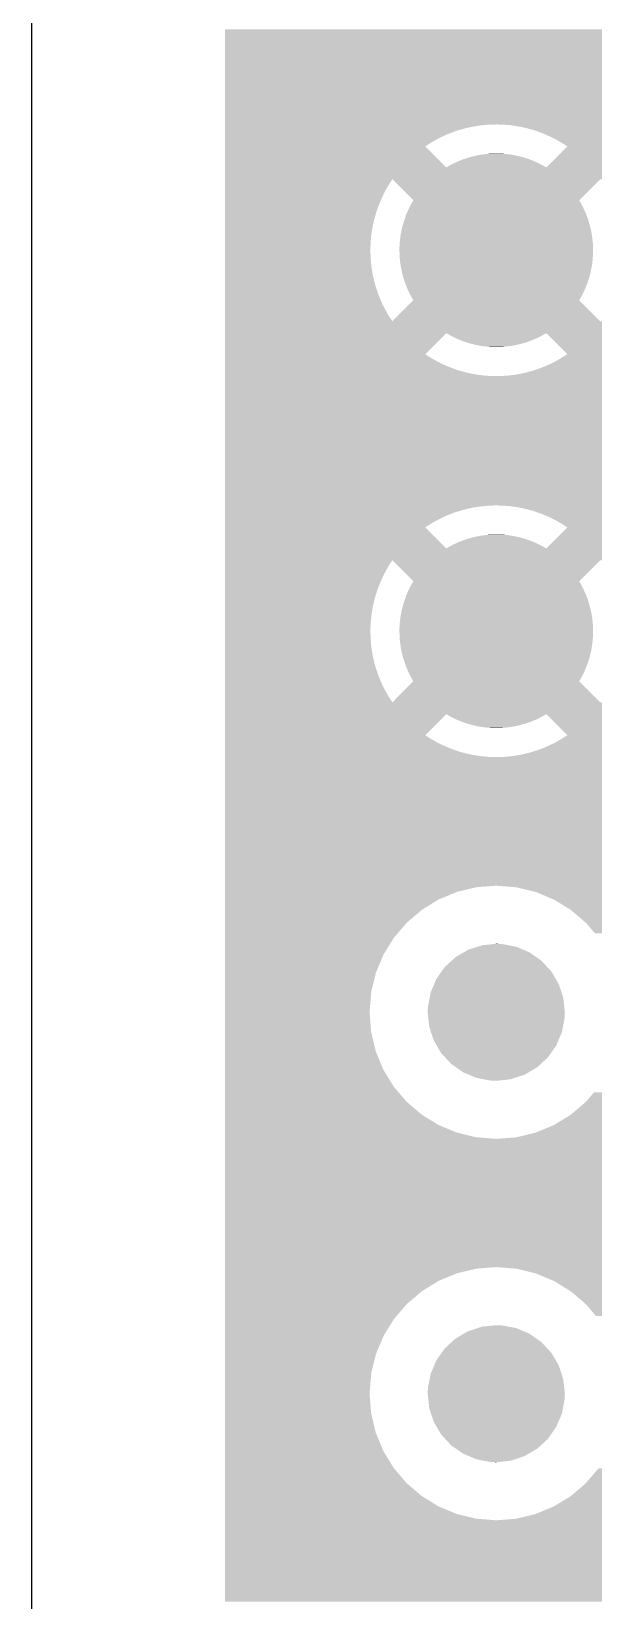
# Model space of a CAD drawing. Extents: x 295 to 953, y 10 to 290.
# Drawn here: x 580.48 to 587.85, y 109.34 to 129.93 of the extents above; entities that cross this region are included whole.
import ezdxf

# ---------------------------------------------------------------- set-up
doc = ezdxf.new("R2010")
doc.units = 0
doc.header["$LTSCALE"] = 5
doc.header["$MEASUREMENT"] = 0
doc.layers.add('FROMC1', color=7, linetype='CONTINUOUS')

msp = doc.modelspace()

# ---------------------------------------------------------------- linework, layer by layer
at = {"layer": 'FROMC1'}
msp.add_line((580.478, 263.995), (580.478, 75.999), dxfattribs=at)
msp.add_line((580.478, 263.995), (580.478, 75.999), dxfattribs=at)
for points in [[(583.018, 129.898), (583.018, 129.953), (695.91, 129.898), (695.927, 129.953)], [(583.018, 129.843), (583.018, 129.898), (695.897, 129.843), (695.91, 129.898)], [(583.018, 129.786), (583.018, 129.843), (695.888, 129.786), (695.897, 129.843)], [(583.018, 129.729), (583.018, 129.786), (695.883, 129.729), (695.888, 129.786)], [(583.018, 129.728), (583.018, 129.729), (695.883, 129.728), (695.883, 129.729)], [(583.018, 129.725), (583.018, 129.728), (600.723, 129.725), (600.78, 129.728)], [(583.018, 129.717), (583.018, 129.725), (600.667, 129.717), (600.723, 129.725)], [(583.018, 129.706), (583.018, 129.717), (600.611, 129.706), (600.667, 129.717)], [(583.018, 129.691), (583.018, 129.706), (600.556, 129.691), (600.611, 129.706)], [(583.018, 129.672), (583.018, 129.691), (600.502, 129.672), (600.556, 129.691)], [(583.018, 129.649), (583.018, 129.672), (600.45, 129.649), (600.502, 129.672)], [(583.018, 129.622), (583.018, 129.649), (600.399, 129.622), (600.45, 129.649)], [(583.018, 129.592), (583.018, 129.622), (600.351, 129.592), (600.399, 129.622)], [(583.018, 129.579), (583.018, 129.592), (600.333, 129.579), (600.351, 129.592)], [(583.018, 129.435), (583.018, 129.579), (600.477, 129.435), (600.333, 129.579)], [(583.018, 129.395), (583.018, 129.435), (695.939, 129.395), (695.925, 129.435)], [(583.018, 129.435), (583.018, 129.435), (600.478, 129.435), (600.477, 129.435)], [(583.018, 129.393), (583.018, 129.395), (695.94, 129.393), (695.939, 129.395)], [(583.018, 129.345), (583.018, 129.393), (600.115, 129.345), (600.146, 129.393)], [(583.018, 129.295), (583.018, 129.345), (600.087, 129.295), (600.115, 129.345)], [(583.018, 129.244), (583.018, 129.295), (600.062, 129.244), (600.087, 129.295)], [(583.018, 129.191), (583.018, 129.244), (600.042, 129.191), (600.062, 129.244)], [(583.018, 129.136), (583.018, 129.191), (600.025, 129.136), (600.042, 129.191)], [(583.018, 129.081), (583.018, 129.136), (600.012, 129.081), (600.025, 129.136)], [(583.018, 129.024), (583.018, 129.081), (600.003, 129.024), (600.012, 129.081)], [(583.018, 128.967), (583.018, 129.024), (599.998, 128.967), (600.003, 129.024)], [(583.018, 128.91), (583.018, 128.967), (599.998, 128.91), (599.998, 128.967)], [(583.018, 128.854), (583.018, 128.91), (600.001, 128.854), (599.998, 128.91)], [(583.018, 128.797), (583.018, 128.854), (600.008, 128.797), (600.001, 128.854)], [(583.018, 128.741), (583.018, 128.797), (600.02, 128.741), (600.008, 128.797)], [(583.018, 128.704), (583.018, 128.741), (600.03, 128.704), (600.02, 128.741)], [(583.018, 128.703), (583.018, 128.704), (586.499, 128.703), (586.581, 128.704)], [(583.018, 128.697), (583.018, 128.703), (586.417, 128.697), (586.499, 128.703)], [(583.018, 128.687), (583.018, 128.697), (586.336, 128.687), (586.417, 128.697)], [(583.018, 128.673), (583.018, 128.687), (586.255, 128.673), (586.336, 128.687)], [(586.663, 128.702), (586.581, 128.704), (600.03, 128.702), (600.03, 128.704)], [(586.744, 128.696), (586.663, 128.702), (600.032, 128.696), (600.03, 128.702)], [(586.817, 128.686), (586.744, 128.696), (600.035, 128.686), (600.032, 128.696)], [(586.825, 128.685), (586.817, 128.686), (600.035, 128.685), (600.035, 128.686)], [(586.906, 128.671), (586.825, 128.685), (600.04, 128.671), (600.035, 128.685)], [(583.018, 128.656), (583.018, 128.673), (586.175, 128.656), (586.255, 128.673)], [(583.018, 128.634), (583.018, 128.656), (586.096, 128.634), (586.175, 128.656)], [(583.018, 128.608), (583.018, 128.634), (586.018, 128.608), (586.096, 128.634)], [(583.018, 128.579), (583.018, 128.608), (585.942, 128.579), (586.018, 128.608)], [(583.018, 128.546), (583.018, 128.579), (585.867, 128.546), (585.942, 128.579)], [(583.018, 128.509), (583.018, 128.546), (585.794, 128.509), (585.867, 128.546)], [(583.018, 128.468), (583.018, 128.509), (585.723, 128.468), (585.794, 128.509)], [(586.986, 128.652), (586.906, 128.671), (600.047, 128.652), (600.04, 128.671)], [(587.055, 128.633), (586.986, 128.652), (600.054, 128.633), (600.047, 128.652)], [(587.065, 128.63), (587.055, 128.633), (600.055, 128.63), (600.054, 128.633)], [(587.142, 128.603), (587.065, 128.63), (600.067, 128.603), (600.055, 128.63)], [(587.201, 128.58), (587.142, 128.603), (600.077, 128.58), (600.067, 128.603)], [(587.218, 128.573), (587.201, 128.58), (600.081, 128.573), (600.077, 128.58)], [(587.293, 128.539), (587.218, 128.573), (600.098, 128.539), (600.081, 128.573)], [(587.312, 128.53), (587.293, 128.539), (600.104, 128.53), (600.098, 128.539)], [(587.366, 128.502), (587.312, 128.53), (600.121, 128.502), (600.104, 128.53)], [(587.401, 128.481), (587.366, 128.502), (600.134, 128.481), (600.121, 128.502)], [(587.432, 128.463), (587.401, 128.481), (600.146, 128.463), (600.134, 128.481)], [(583.018, 128.424), (583.018, 128.468), (585.654, 128.424), (585.723, 128.468)], [(583.018, 128.416), (583.018, 128.424), (585.642, 128.416), (585.654, 128.424)], [(583.018, 128.141), (583.018, 128.416), (585.917, 128.141), (585.642, 128.416)], [(586.179, 128.26), (586.192, 128.265), (586.969, 128.26), (586.954, 128.265)], [(586.192, 128.265), (586.248, 128.281), (586.954, 128.265), (586.9, 128.281)], [(586.248, 128.281), (586.261, 128.284), (586.9, 128.281), (586.885, 128.284)], [(586.261, 128.284), (586.318, 128.297), (586.885, 128.284), (586.83, 128.297)], [(586.318, 128.297), (586.331, 128.3), (586.83, 128.297), (586.815, 128.3)], [(586.331, 128.3), (586.389, 128.31), (586.815, 128.3), (586.76, 128.31)], [(586.389, 128.31), (586.402, 128.312), (586.76, 128.31), (586.743, 128.312)], [(586.402, 128.312), (586.462, 128.318), (586.743, 128.312), (586.688, 128.318)], [(586.462, 128.318), (586.473, 128.319), (586.688, 128.318), (586.669, 128.319)], [(586.473, 128.319), (586.537, 128.323), (586.669, 128.319), (586.617, 128.323)], [(586.537, 128.323), (586.545, 128.323), (586.617, 128.323), (586.545, 128.323)], [(587.334, 128.245), (587.366, 128.277), (600.381, 128.245), (600.333, 128.277)], [(587.366, 128.277), (587.505, 128.416), (600.333, 128.277), (600.473, 128.416)], [(587.437, 128.461), (587.432, 128.463), (618.615, 128.461), (618.618, 128.463)], [(587.498, 128.421), (587.437, 128.461), (618.572, 128.421), (618.615, 128.461)], [(587.505, 128.416), (587.498, 128.421), (600.473, 128.416), (600.477, 128.421)], [(587.498, 128.421), (587.498, 128.421), (600.477, 128.421), (600.478, 128.421)], [(583.018, 128.134), (583.018, 128.141), (600.701, 128.134), (600.656, 128.141)], [(583.018, 128.129), (583.018, 128.134), (600.758, 128.129), (600.701, 128.134)], [(583.018, 128.128), (583.018, 128.129), (600.815, 128.128), (600.758, 128.129)], [(583.018, 128.053), (583.018, 128.128), (618.346, 128.053), (618.379, 128.128)], [(585.917, 128.141), (585.93, 128.148), (587.23, 128.141), (587.217, 128.148)], [(585.93, 128.148), (585.981, 128.176), (587.217, 128.148), (587.167, 128.176)], [(585.981, 128.176), (585.992, 128.183), (587.167, 128.176), (587.154, 128.183)], [(585.992, 128.183), (586.045, 128.208), (587.154, 128.183), (587.103, 128.208)], [(586.045, 128.208), (586.057, 128.214), (587.103, 128.208), (587.089, 128.214)], [(586.057, 128.214), (586.111, 128.236), (587.089, 128.214), (587.037, 128.236)], [(586.111, 128.236), (586.124, 128.241), (587.037, 128.236), (587.023, 128.241)], [(586.124, 128.241), (586.179, 128.26), (587.023, 128.241), (586.969, 128.26)], [(587.23, 128.141), (587.232, 128.143), (600.656, 128.141), (600.645, 128.143)], [(587.232, 128.143), (587.244, 128.155), (600.645, 128.143), (600.589, 128.155)], [(587.244, 128.155), (587.261, 128.172), (600.589, 128.155), (600.535, 128.172)], [(587.261, 128.172), (587.282, 128.193), (600.535, 128.172), (600.482, 128.193)], [(587.282, 128.193), (587.306, 128.217), (600.482, 128.193), (600.43, 128.217)], [(587.306, 128.217), (587.334, 128.245), (600.43, 128.217), (600.381, 128.245)], [(583.018, 127.985), (583.018, 128.053), (618.333, 127.985), (618.346, 128.053)], [(583.018, 127.917), (583.018, 127.985), (585.166, 127.917), (585.211, 127.985)], [(583.018, 127.846), (583.018, 127.917), (585.125, 127.846), (585.166, 127.917)], [(585.486, 127.71), (585.211, 127.985), (587.661, 127.71), (587.936, 127.985)], [(583.018, 127.773), (583.018, 127.846), (585.088, 127.773), (585.125, 127.846)], [(583.018, 127.698), (583.018, 127.773), (585.054, 127.698), (585.088, 127.773)], [(583.018, 127.622), (583.018, 127.698), (585.024, 127.622), (585.054, 127.698)], [(585.432, 127.609), (585.451, 127.647), (587.716, 127.609), (587.696, 127.647)], [(585.451, 127.647), (585.465, 127.673), (587.696, 127.647), (587.682, 127.673)], [(585.465, 127.673), (585.486, 127.71), (587.682, 127.673), (587.661, 127.71)], [(583.018, 127.545), (583.018, 127.622), (584.997, 127.545), (585.024, 127.622)], [(583.018, 127.466), (583.018, 127.545), (584.975, 127.466), (584.997, 127.545)], [(583.018, 127.386), (583.018, 127.466), (584.956, 127.386), (584.975, 127.466)], [(585.355, 127.408), (585.367, 127.449), (587.793, 127.408), (587.78, 127.449)], [(585.367, 127.449), (585.377, 127.476), (587.78, 127.449), (587.771, 127.476)], [(585.377, 127.476), (585.391, 127.517), (587.771, 127.476), (587.756, 127.517)], [(585.391, 127.517), (585.402, 127.543), (587.756, 127.517), (587.745, 127.543)], [(585.402, 127.543), (585.419, 127.583), (587.745, 127.543), (587.727, 127.583)], [(585.419, 127.583), (585.432, 127.609), (587.727, 127.583), (587.716, 127.609)], [(583.018, 127.305), (583.018, 127.386), (584.942, 127.305), (584.956, 127.386)], [(583.018, 127.224), (583.018, 127.305), (584.931, 127.224), (584.942, 127.305)], [(585.312, 127.197), (585.317, 127.24), (587.835, 127.197), (587.829, 127.24)], [(585.317, 127.24), (585.322, 127.268), (587.829, 127.24), (587.825, 127.268)], [(585.322, 127.268), (585.33, 127.31), (587.825, 127.268), (587.817, 127.31)], [(585.33, 127.31), (585.336, 127.338), (587.817, 127.31), (587.811, 127.338)], [(585.336, 127.338), (585.346, 127.38), (587.811, 127.338), (587.8, 127.38)], [(585.346, 127.38), (585.355, 127.408), (587.8, 127.38), (587.793, 127.408)], [(583.018, 127.143), (583.018, 127.224), (584.925, 127.143), (584.931, 127.224)], [(583.018, 127.053), (583.018, 127.143), (584.923, 127.053), (584.925, 127.143)], [(583.018, 126.972), (583.018, 127.053), (584.925, 126.972), (584.923, 127.053)], [(585.304, 127.097), (585.306, 127.125), (587.842, 127.097), (587.842, 127.125)], [(585.304, 127.053), (585.304, 127.097), (587.844, 127.053), (587.842, 127.097)], [(585.305, 127.01), (585.304, 127.053), (587.843, 127.01), (587.844, 127.053)], [(585.306, 127.125), (585.309, 127.168), (587.842, 127.125), (587.838, 127.168)], [(585.309, 127.168), (585.312, 127.197), (587.838, 127.168), (587.835, 127.197)], [(583.018, 126.89), (583.018, 126.972), (584.931, 126.89), (584.925, 126.972)], [(583.018, 126.809), (583.018, 126.89), (584.941, 126.809), (584.931, 126.89)], [(585.306, 126.982), (585.305, 127.01), (587.841, 126.982), (587.843, 127.01)], [(585.309, 126.939), (585.306, 126.982), (587.838, 126.939), (587.841, 126.982)], [(585.312, 126.91), (585.309, 126.939), (587.835, 126.91), (587.838, 126.939)], [(585.318, 126.867), (585.312, 126.91), (587.83, 126.867), (587.835, 126.91)], [(585.322, 126.839), (585.318, 126.867), (587.825, 126.839), (587.83, 126.867)], [(585.33, 126.797), (585.322, 126.839), (587.817, 126.797), (587.825, 126.839)], [(583.018, 126.728), (583.018, 126.809), (584.955, 126.728), (584.941, 126.809)], [(583.018, 126.648), (583.018, 126.728), (584.973, 126.648), (584.955, 126.728)], [(583.018, 126.569), (583.018, 126.648), (584.995, 126.569), (584.973, 126.648)], [(585.336, 126.769), (585.33, 126.797), (587.811, 126.769), (587.817, 126.797)], [(585.347, 126.727), (585.336, 126.769), (587.801, 126.727), (587.811, 126.769)], [(585.354, 126.699), (585.347, 126.727), (587.793, 126.699), (587.801, 126.727)], [(585.367, 126.658), (585.354, 126.699), (587.78, 126.658), (587.793, 126.699)], [(585.376, 126.631), (585.367, 126.658), (587.771, 126.631), (587.78, 126.658)], [(585.392, 126.59), (585.376, 126.631), (587.756, 126.59), (587.771, 126.631)], [(583.018, 126.492), (583.018, 126.569), (585.021, 126.492), (584.995, 126.569)], [(583.018, 126.415), (583.018, 126.492), (585.051, 126.415), (585.021, 126.492)], [(583.018, 126.341), (583.018, 126.415), (585.084, 126.341), (585.051, 126.415)], [(585.402, 126.564), (585.392, 126.59), (587.745, 126.564), (587.756, 126.59)], [(585.42, 126.524), (585.402, 126.564), (587.728, 126.524), (587.745, 126.564)], [(585.431, 126.498), (585.42, 126.524), (587.715, 126.498), (587.728, 126.524)], [(585.451, 126.46), (585.431, 126.498), (587.696, 126.46), (587.715, 126.498)], [(585.465, 126.434), (585.451, 126.46), (587.682, 126.434), (587.696, 126.46)], [(585.486, 126.397), (585.465, 126.434), (587.661, 126.397), (587.682, 126.434)], [(583.018, 126.268), (583.018, 126.341), (585.122, 126.268), (585.084, 126.341)], [(583.018, 126.196), (583.018, 126.268), (585.162, 126.196), (585.122, 126.268)], [(585.211, 126.122), (585.486, 126.397), (587.936, 126.122), (587.661, 126.397)], [(583.018, 126.122), (583.018, 126.196), (585.211, 126.122), (585.162, 126.196)], [(583.018, 126.045), (583.018, 126.122), (705.438, 126.045), (705.393, 126.122)], [(583.018, 126.042), (583.018, 126.045), (636.283, 126.042), (636.34, 126.045)], [(583.018, 126.034), (583.018, 126.042), (636.227, 126.034), (636.283, 126.042)], [(583.018, 126.023), (583.018, 126.034), (636.171, 126.023), (636.227, 126.034)], [(583.018, 126.008), (583.018, 126.023), (636.116, 126.008), (636.171, 126.023)], [(583.018, 125.989), (583.018, 126.008), (636.062, 125.989), (636.116, 126.008)], [(583.018, 125.966), (583.018, 125.989), (636.011, 125.966), (636.062, 125.989)], [(583.018, 125.691), (583.018, 125.966), (585.642, 125.691), (585.917, 125.966)], [(585.93, 125.959), (585.917, 125.966), (587.218, 125.959), (587.23, 125.966)], [(585.98, 125.931), (585.93, 125.959), (587.167, 125.931), (587.218, 125.959)], [(585.993, 125.924), (585.98, 125.931), (587.155, 125.924), (587.167, 125.931)], [(586.044, 125.899), (585.993, 125.924), (587.102, 125.899), (587.155, 125.924)], [(586.058, 125.893), (586.044, 125.899), (587.09, 125.893), (587.102, 125.899)], [(586.11, 125.871), (586.058, 125.893), (587.036, 125.871), (587.09, 125.893)], [(586.125, 125.866), (586.11, 125.871), (587.023, 125.866), (587.036, 125.871)], [(586.178, 125.847), (586.125, 125.866), (586.968, 125.847), (587.023, 125.866)], [(586.193, 125.842), (586.178, 125.847), (586.956, 125.842), (586.968, 125.847)], [(586.247, 125.826), (586.193, 125.842), (586.899, 125.826), (586.956, 125.842)], [(586.262, 125.823), (586.247, 125.826), (586.886, 125.823), (586.899, 125.826)], [(586.317, 125.81), (586.262, 125.823), (586.829, 125.81), (586.886, 125.823)], [(586.333, 125.807), (586.317, 125.81), (586.816, 125.807), (586.829, 125.81)], [(586.388, 125.797), (586.333, 125.807), (586.758, 125.797), (586.816, 125.807)], [(586.404, 125.795), (586.388, 125.797), (586.746, 125.795), (586.758, 125.797)], [(586.459, 125.789), (586.404, 125.795), (586.685, 125.789), (586.746, 125.795)], [(587.257, 125.939), (587.23, 125.966), (635.959, 125.939), (636.01, 125.966)], [(587.23, 125.966), (587.23, 125.966), (636.01, 125.966), (636.011, 125.966)], [(587.287, 125.909), (587.257, 125.939), (635.911, 125.909), (635.959, 125.939)], [(587.3, 125.896), (587.287, 125.909), (635.893, 125.896), (635.911, 125.909)], [(587.444, 125.752), (587.3, 125.896), (636.037, 125.752), (635.893, 125.896)], [(583.018, 125.646), (583.018, 125.691), (585.71, 125.646), (585.642, 125.691)], [(583.018, 125.605), (583.018, 125.646), (585.781, 125.605), (585.71, 125.646)], [(583.018, 125.567), (583.018, 125.605), (585.854, 125.567), (585.781, 125.605)], [(586.478, 125.787), (586.459, 125.789), (586.674, 125.787), (586.685, 125.789)], [(586.531, 125.784), (586.478, 125.787), (586.61, 125.784), (586.674, 125.787)], [(586.602, 125.784), (586.531, 125.784), (586.602, 125.784), (586.61, 125.784)], [(587.28, 125.561), (587.353, 125.598), (635.623, 125.561), (635.64, 125.598)], [(587.353, 125.598), (587.378, 125.612), (635.64, 125.598), (635.647, 125.612)], [(587.378, 125.612), (587.424, 125.639), (635.647, 125.612), (635.662, 125.639)], [(587.424, 125.639), (587.461, 125.662), (635.662, 125.639), (635.675, 125.662)], [(587.472, 125.724), (587.444, 125.752), (705.763, 125.724), (705.725, 125.752)], [(587.444, 125.752), (587.444, 125.752), (636.038, 125.752), (636.037, 125.752)], [(587.461, 125.662), (587.494, 125.683), (635.675, 125.662), (635.688, 125.683)], [(587.486, 125.71), (587.472, 125.724), (705.798, 125.71), (705.763, 125.724)], [(587.505, 125.691), (587.486, 125.71), (635.694, 125.691), (635.706, 125.71)], [(587.494, 125.683), (587.505, 125.691), (635.688, 125.683), (635.694, 125.691)], [(583.018, 125.534), (583.018, 125.567), (585.929, 125.534), (585.854, 125.567)], [(583.018, 125.504), (583.018, 125.534), (586.005, 125.504), (585.929, 125.534)], [(583.018, 125.477), (583.018, 125.504), (586.082, 125.477), (586.005, 125.504)], [(583.018, 125.455), (583.018, 125.477), (586.161, 125.455), (586.082, 125.477)], [(583.018, 125.436), (583.018, 125.455), (586.241, 125.436), (586.161, 125.455)], [(583.018, 125.422), (583.018, 125.436), (586.322, 125.422), (586.241, 125.436)], [(583.018, 125.411), (583.018, 125.422), (586.403, 125.411), (586.322, 125.422)], [(583.018, 125.405), (583.018, 125.411), (586.485, 125.405), (586.403, 125.411)], [(583.018, 125.402), (583.018, 125.405), (586.566, 125.402), (586.485, 125.405)], [(583.018, 125.399), (583.018, 125.402), (612.097, 125.399), (612.121, 125.402)], [(583.018, 125.388), (583.018, 125.399), (612.041, 125.388), (612.097, 125.399)], [(583.018, 125.373), (583.018, 125.388), (611.986, 125.373), (612.041, 125.388)], [(586.566, 125.402), (586.648, 125.404), (612.121, 125.402), (612.134, 125.404)], [(586.648, 125.404), (586.683, 125.407), (612.134, 125.404), (612.153, 125.407)], [(586.683, 125.407), (586.73, 125.41), (612.153, 125.407), (612.21, 125.41)], [(586.73, 125.41), (586.811, 125.42), (635.575, 125.41), (635.577, 125.42)], [(586.811, 125.42), (586.892, 125.433), (635.577, 125.42), (635.58, 125.433)], [(586.892, 125.433), (586.972, 125.451), (635.58, 125.433), (635.585, 125.451)], [(586.972, 125.451), (586.979, 125.453), (635.585, 125.451), (635.585, 125.453)], [(586.979, 125.453), (587.051, 125.473), (635.585, 125.453), (635.591, 125.473)], [(587.051, 125.473), (587.129, 125.499), (635.591, 125.473), (635.599, 125.499)], [(587.129, 125.499), (587.152, 125.508), (635.599, 125.499), (635.602, 125.508)], [(587.152, 125.508), (587.205, 125.528), (635.602, 125.508), (635.61, 125.528)], [(587.205, 125.528), (587.279, 125.561), (635.61, 125.528), (635.622, 125.561)], [(587.279, 125.561), (587.28, 125.561), (635.622, 125.561), (635.623, 125.561)], [(583.018, 125.354), (583.018, 125.373), (611.932, 125.354), (611.986, 125.373)], [(583.018, 125.331), (583.018, 125.354), (611.88, 125.331), (611.932, 125.354)], [(583.018, 125.304), (583.018, 125.331), (611.829, 125.304), (611.88, 125.331)], [(583.018, 125.274), (583.018, 125.304), (611.781, 125.274), (611.829, 125.304)], [(583.018, 125.263), (583.018, 125.274), (611.765, 125.263), (611.781, 125.274)], [(583.018, 125.243), (583.018, 125.263), (595.527, 125.243), (595.718, 125.263)], [(583.018, 125.183), (583.018, 125.243), (595.345, 125.183), (595.527, 125.243)], [(583.018, 125.086), (583.018, 125.183), (595.179, 125.086), (595.345, 125.183)], [(583.018, 124.956), (583.018, 125.086), (595.038, 124.956), (595.179, 125.086)], [(583.018, 124.8), (583.018, 124.956), (594.927, 124.8), (595.038, 124.956)], [(583.018, 124.624), (583.018, 124.8), (594.851, 124.624), (594.927, 124.8)], [(583.018, 124.436), (583.018, 124.624), (594.814, 124.436), (594.851, 124.624)], [(583.018, 124.356), (583.018, 124.436), (594.811, 124.356), (594.814, 124.436)], [(583.018, 124.165), (583.018, 124.356), (594.831, 124.165), (594.811, 124.356)], [(583.018, 123.983), (583.018, 124.165), (594.891, 123.983), (594.831, 124.165)], [(583.018, 123.818), (583.018, 123.983), (594.988, 123.818), (594.891, 123.983)], [(583.018, 123.706), (583.018, 123.818), (595.09, 123.706), (594.988, 123.818)], [(583.018, 123.704), (583.018, 123.706), (586.499, 123.704), (586.581, 123.706)], [(583.018, 123.698), (583.018, 123.704), (586.417, 123.698), (586.499, 123.704)], [(583.018, 123.689), (583.018, 123.698), (586.336, 123.689), (586.417, 123.698)], [(583.018, 123.675), (583.018, 123.689), (586.255, 123.675), (586.336, 123.689)], [(583.018, 123.657), (583.018, 123.675), (586.175, 123.657), (586.255, 123.675)], [(583.018, 123.635), (583.018, 123.657), (586.096, 123.635), (586.175, 123.657)], [(583.018, 123.61), (583.018, 123.635), (586.018, 123.61), (586.096, 123.635)], [(583.018, 123.58), (583.018, 123.61), (585.942, 123.58), (586.018, 123.61)], [(583.018, 123.547), (583.018, 123.58), (585.867, 123.547), (585.942, 123.58)], [(583.018, 123.51), (583.018, 123.547), (585.794, 123.51), (585.867, 123.547)], [(586.663, 123.703), (586.581, 123.706), (595.093, 123.703), (595.09, 123.706)], [(586.744, 123.697), (586.663, 123.703), (595.098, 123.697), (595.093, 123.703)], [(586.825, 123.686), (586.744, 123.697), (595.108, 123.686), (595.098, 123.697)], [(586.881, 123.676), (586.825, 123.686), (595.117, 123.676), (595.108, 123.686)], [(586.906, 123.672), (586.881, 123.676), (595.124, 123.672), (595.117, 123.676)], [(586.986, 123.653), (586.906, 123.672), (595.15, 123.653), (595.124, 123.672)], [(587.065, 123.631), (586.986, 123.653), (595.181, 123.631), (595.15, 123.653)], [(587.142, 123.605), (587.065, 123.631), (595.218, 123.605), (595.181, 123.631)], [(587.218, 123.575), (587.142, 123.605), (595.261, 123.575), (595.218, 123.605)], [(587.239, 123.565), (587.218, 123.575), (595.273, 123.565), (595.261, 123.575)], [(587.293, 123.541), (587.239, 123.565), (595.331, 123.541), (595.273, 123.565)], [(587.366, 123.503), (587.293, 123.541), (595.418, 123.503), (595.331, 123.541)], [(583.018, 123.47), (583.018, 123.51), (585.723, 123.47), (585.794, 123.51)], [(583.018, 123.426), (583.018, 123.47), (585.654, 123.426), (585.723, 123.47)], [(583.018, 123.418), (583.018, 123.426), (585.642, 123.418), (585.654, 123.426)], [(583.018, 123.142), (583.018, 123.418), (585.917, 123.142), (585.642, 123.418)], [(586.473, 123.321), (586.537, 123.324), (586.669, 123.321), (586.617, 123.324)], [(586.537, 123.324), (586.545, 123.324), (586.617, 123.324), (586.545, 123.324)], [(587.389, 123.49), (587.366, 123.503), (595.45, 123.49), (595.418, 123.503)], [(587.383, 123.295), (587.505, 123.418), (622.422, 123.295), (622.31, 123.418)], [(587.437, 123.462), (587.389, 123.49), (595.59, 123.462), (595.45, 123.49)], [(587.451, 123.453), (587.437, 123.462), (595.638, 123.453), (595.59, 123.462)], [(587.457, 123.449), (587.451, 123.453), (595.718, 123.449), (595.638, 123.453)], [(587.476, 123.437), (587.457, 123.449), (622.293, 123.437), (622.285, 123.449)], [(587.505, 123.418), (587.476, 123.437), (622.31, 123.418), (622.293, 123.437)], [(583.018, 123.109), (583.018, 123.142), (622.755, 123.109), (622.677, 123.142)], [(585.917, 123.142), (585.93, 123.149), (587.23, 123.142), (587.217, 123.149)], [(585.93, 123.149), (585.981, 123.177), (587.217, 123.149), (587.167, 123.177)], [(585.981, 123.177), (585.992, 123.184), (587.167, 123.177), (587.154, 123.184)], [(585.992, 123.184), (586.045, 123.209), (587.154, 123.184), (587.103, 123.209)], [(586.045, 123.209), (586.057, 123.215), (587.103, 123.209), (587.089, 123.215)], [(586.057, 123.215), (586.111, 123.237), (587.089, 123.215), (587.037, 123.237)], [(586.111, 123.237), (586.124, 123.242), (587.037, 123.237), (587.023, 123.242)], [(586.124, 123.242), (586.179, 123.262), (587.023, 123.242), (586.969, 123.262)], [(586.179, 123.262), (586.192, 123.266), (586.969, 123.262), (586.954, 123.266)], [(586.192, 123.266), (586.248, 123.282), (586.954, 123.266), (586.9, 123.282)], [(586.248, 123.282), (586.261, 123.286), (586.9, 123.282), (586.885, 123.286)], [(586.261, 123.286), (586.318, 123.299), (586.885, 123.286), (586.83, 123.299)], [(586.318, 123.299), (586.331, 123.301), (586.83, 123.299), (586.815, 123.301)], [(586.331, 123.301), (586.389, 123.311), (586.815, 123.301), (586.76, 123.311)], [(586.389, 123.311), (586.402, 123.313), (586.76, 123.311), (586.743, 123.313)], [(586.402, 123.313), (586.462, 123.32), (586.743, 123.313), (586.688, 123.32)], [(586.462, 123.32), (586.473, 123.321), (586.688, 123.32), (586.669, 123.321)], [(587.23, 123.142), (587.272, 123.184), (622.677, 123.142), (622.578, 123.184)], [(587.272, 123.184), (587.383, 123.295), (622.578, 123.184), (622.422, 123.295)], [(583.018, 123.072), (583.018, 123.109), (622.943, 123.072), (622.755, 123.109)], [(583.018, 123.068), (583.018, 123.072), (623.023, 123.068), (622.943, 123.072)], [(583.018, 122.987), (583.018, 123.068), (755.738, 122.987), (755.738, 123.068)], [(583.018, 122.918), (583.018, 122.987), (585.166, 122.918), (585.211, 122.987)], [(583.018, 122.847), (583.018, 122.918), (585.125, 122.847), (585.166, 122.918)], [(585.486, 122.711), (585.211, 122.987), (587.661, 122.711), (587.936, 122.987)], [(583.018, 122.774), (583.018, 122.847), (585.088, 122.774), (585.125, 122.847)], [(583.018, 122.7), (583.018, 122.774), (585.054, 122.7), (585.088, 122.774)], [(585.465, 122.674), (585.486, 122.711), (587.682, 122.674), (587.661, 122.711)], [(583.018, 122.623), (583.018, 122.7), (585.024, 122.623), (585.054, 122.7)], [(583.018, 122.546), (583.018, 122.623), (584.997, 122.546), (585.024, 122.623)], [(583.018, 122.467), (583.018, 122.546), (584.975, 122.467), (584.997, 122.546)], [(585.377, 122.478), (585.391, 122.518), (587.771, 122.478), (587.756, 122.518)], [(585.391, 122.518), (585.402, 122.545), (587.756, 122.518), (587.745, 122.545)], [(585.402, 122.545), (585.419, 122.584), (587.745, 122.545), (587.727, 122.584)], [(585.419, 122.584), (585.432, 122.61), (587.727, 122.584), (587.716, 122.61)], [(585.432, 122.61), (585.451, 122.648), (587.716, 122.61), (587.696, 122.648)], [(585.451, 122.648), (585.465, 122.674), (587.696, 122.648), (587.682, 122.674)], [(583.018, 122.387), (583.018, 122.467), (584.956, 122.387), (584.975, 122.467)], [(583.018, 122.307), (583.018, 122.387), (584.942, 122.307), (584.956, 122.387)], [(583.018, 122.225), (583.018, 122.307), (584.931, 122.225), (584.942, 122.307)], [(585.322, 122.269), (585.33, 122.312), (587.825, 122.269), (587.817, 122.312)], [(585.33, 122.312), (585.336, 122.34), (587.817, 122.312), (587.811, 122.34)], [(585.336, 122.34), (585.346, 122.381), (587.811, 122.34), (587.8, 122.381)], [(585.346, 122.381), (585.355, 122.409), (587.8, 122.381), (587.793, 122.409)], [(585.355, 122.409), (585.367, 122.45), (587.793, 122.409), (587.78, 122.45)], [(585.367, 122.45), (585.377, 122.478), (587.78, 122.45), (587.771, 122.478)], [(583.018, 122.144), (583.018, 122.225), (584.925, 122.144), (584.931, 122.225)], [(583.018, 122.055), (583.018, 122.144), (584.923, 122.055), (584.925, 122.144)], [(585.304, 122.098), (585.306, 122.127), (587.842, 122.098), (587.842, 122.127)], [(585.304, 122.055), (585.304, 122.098), (587.844, 122.055), (587.842, 122.098)], [(585.306, 122.127), (585.309, 122.169), (587.842, 122.127), (587.838, 122.169)], [(585.309, 122.169), (585.312, 122.198), (587.838, 122.169), (587.835, 122.198)], [(585.312, 122.198), (585.317, 122.241), (587.835, 122.198), (587.829, 122.241)], [(585.317, 122.241), (585.322, 122.269), (587.829, 122.241), (587.825, 122.269)], [(583.018, 121.973), (583.018, 122.055), (584.925, 121.973), (584.923, 122.055)], [(583.018, 121.891), (583.018, 121.973), (584.931, 121.891), (584.925, 121.973)], [(583.018, 121.81), (583.018, 121.891), (584.941, 121.81), (584.931, 121.891)], [(585.305, 122.012), (585.304, 122.055), (587.843, 122.012), (587.844, 122.055)], [(585.306, 121.983), (585.305, 122.012), (587.841, 121.983), (587.843, 122.012)], [(585.309, 121.94), (585.306, 121.983), (587.838, 121.94), (587.841, 121.983)], [(585.312, 121.911), (585.309, 121.94), (587.835, 121.911), (587.838, 121.94)], [(585.318, 121.869), (585.312, 121.911), (587.83, 121.869), (587.835, 121.911)], [(583.018, 121.729), (583.018, 121.81), (584.955, 121.729), (584.941, 121.81)], [(583.018, 121.649), (583.018, 121.729), (584.973, 121.649), (584.955, 121.729)], [(585.322, 121.84), (585.318, 121.869), (587.825, 121.84), (587.83, 121.869)], [(585.33, 121.798), (585.322, 121.84), (587.817, 121.798), (587.825, 121.84)], [(585.336, 121.77), (585.33, 121.798), (587.811, 121.77), (587.817, 121.798)], [(585.347, 121.728), (585.336, 121.77), (587.801, 121.728), (587.811, 121.77)], [(585.354, 121.7), (585.347, 121.728), (587.793, 121.7), (587.801, 121.728)], [(585.367, 121.659), (585.354, 121.7), (587.78, 121.659), (587.793, 121.7)], [(583.018, 121.571), (583.018, 121.649), (584.995, 121.571), (584.973, 121.649)], [(583.018, 121.493), (583.018, 121.571), (585.021, 121.493), (584.995, 121.571)], [(583.018, 121.417), (583.018, 121.493), (585.051, 121.417), (585.021, 121.493)], [(585.376, 121.632), (585.367, 121.659), (587.771, 121.632), (587.78, 121.659)], [(585.392, 121.592), (585.376, 121.632), (587.756, 121.592), (587.771, 121.632)], [(585.402, 121.565), (585.392, 121.592), (587.745, 121.565), (587.756, 121.592)], [(585.42, 121.525), (585.402, 121.565), (587.728, 121.525), (587.745, 121.565)], [(585.431, 121.499), (585.42, 121.525), (587.715, 121.499), (587.728, 121.525)], [(585.451, 121.461), (585.431, 121.499), (587.696, 121.461), (587.715, 121.499)], [(583.018, 121.342), (583.018, 121.417), (585.084, 121.342), (585.051, 121.417)], [(583.018, 121.269), (583.018, 121.342), (585.122, 121.269), (585.084, 121.342)], [(583.018, 121.198), (583.018, 121.269), (585.162, 121.198), (585.122, 121.269)], [(585.211, 121.123), (585.486, 121.399), (587.936, 121.123), (587.661, 121.399)], [(585.465, 121.436), (585.451, 121.461), (587.682, 121.436), (587.696, 121.461)], [(585.486, 121.399), (585.465, 121.436), (587.661, 121.399), (587.682, 121.436)], [(583.018, 121.123), (583.018, 121.198), (585.211, 121.123), (585.162, 121.198)], [(583.018, 121.116), (583.018, 121.123), (633.717, 121.116), (633.721, 121.123)], [(583.018, 121.063), (583.018, 121.116), (633.697, 121.063), (633.717, 121.116)], [(583.018, 121.008), (583.018, 121.063), (633.68, 121.008), (633.697, 121.063)], [(583.018, 120.967), (583.018, 121.008), (633.671, 120.967), (633.68, 121.008)], [(583.018, 120.692), (583.018, 120.967), (585.642, 120.692), (585.917, 120.967)], [(585.93, 120.96), (585.917, 120.967), (587.218, 120.96), (587.23, 120.967)], [(585.98, 120.932), (585.93, 120.96), (587.167, 120.932), (587.218, 120.96)], [(585.993, 120.926), (585.98, 120.932), (587.155, 120.926), (587.167, 120.932)], [(586.044, 120.9), (585.993, 120.926), (587.102, 120.9), (587.155, 120.926)], [(586.058, 120.894), (586.044, 120.9), (587.09, 120.894), (587.102, 120.9)], [(586.11, 120.872), (586.058, 120.894), (587.036, 120.872), (587.09, 120.894)], [(586.125, 120.867), (586.11, 120.872), (587.023, 120.867), (587.036, 120.872)], [(586.178, 120.848), (586.125, 120.867), (586.968, 120.848), (587.023, 120.867)], [(587.245, 120.953), (587.23, 120.967), (633.667, 120.953), (633.671, 120.967)], [(587.301, 120.896), (587.245, 120.953), (633.658, 120.896), (633.667, 120.953)], [(587.358, 120.839), (587.301, 120.896), (633.653, 120.839), (633.658, 120.896)], [(583.018, 120.647), (583.018, 120.692), (585.71, 120.647), (585.642, 120.692)], [(583.018, 120.606), (583.018, 120.647), (585.781, 120.606), (585.71, 120.647)], [(586.193, 120.844), (586.178, 120.848), (586.956, 120.844), (586.968, 120.848)], [(586.247, 120.828), (586.193, 120.844), (586.899, 120.828), (586.956, 120.844)], [(586.262, 120.824), (586.247, 120.828), (586.886, 120.824), (586.899, 120.828)], [(586.317, 120.811), (586.262, 120.824), (586.829, 120.811), (586.886, 120.824)], [(586.333, 120.808), (586.317, 120.811), (586.816, 120.808), (586.829, 120.811)], [(586.388, 120.798), (586.333, 120.808), (586.758, 120.798), (586.816, 120.808)], [(586.404, 120.796), (586.388, 120.798), (586.746, 120.796), (586.758, 120.798)], [(586.459, 120.79), (586.404, 120.796), (586.685, 120.79), (586.746, 120.796)], [(586.478, 120.789), (586.459, 120.79), (586.674, 120.789), (586.685, 120.79)], [(586.531, 120.785), (586.478, 120.789), (586.61, 120.785), (586.674, 120.789)], [(586.602, 120.785), (586.531, 120.785), (586.602, 120.785), (586.61, 120.785)], [(587.415, 120.782), (587.358, 120.839), (633.653, 120.782), (633.653, 120.839)], [(587.472, 120.726), (587.415, 120.782), (633.656, 120.726), (633.653, 120.782)], [(587.424, 120.64), (587.47, 120.669), (633.669, 120.64), (633.663, 120.669)], [(587.47, 120.669), (587.494, 120.684), (633.663, 120.669), (633.661, 120.684)], [(587.505, 120.692), (587.472, 120.726), (633.66, 120.692), (633.656, 120.726)], [(587.494, 120.684), (587.505, 120.692), (633.661, 120.684), (633.66, 120.692)], [(583.018, 120.569), (583.018, 120.606), (585.854, 120.569), (585.781, 120.606)], [(583.018, 120.535), (583.018, 120.569), (585.929, 120.535), (585.854, 120.569)], [(583.018, 120.505), (583.018, 120.535), (586.005, 120.505), (585.929, 120.535)], [(583.018, 120.478), (583.018, 120.505), (586.082, 120.478), (586.005, 120.505)], [(583.018, 120.456), (583.018, 120.478), (586.161, 120.456), (586.082, 120.478)], [(583.018, 120.438), (583.018, 120.456), (586.241, 120.438), (586.161, 120.456)], [(586.892, 120.435), (586.971, 120.452), (633.741, 120.435), (633.732, 120.452)], [(586.971, 120.452), (586.972, 120.453), (633.732, 120.452), (633.732, 120.453)], [(586.972, 120.453), (587.051, 120.474), (633.732, 120.453), (633.722, 120.474)], [(587.051, 120.474), (587.129, 120.5), (633.722, 120.474), (633.711, 120.5)], [(587.129, 120.5), (587.141, 120.505), (633.711, 120.5), (633.709, 120.505)], [(587.141, 120.505), (587.205, 120.529), (633.709, 120.505), (633.7, 120.529)], [(587.205, 120.529), (587.27, 120.558), (633.7, 120.529), (633.69, 120.558)], [(587.27, 120.558), (587.28, 120.563), (633.69, 120.558), (633.689, 120.563)], [(587.28, 120.563), (587.353, 120.599), (633.689, 120.563), (633.678, 120.599)], [(587.353, 120.599), (587.377, 120.613), (633.678, 120.599), (633.675, 120.613)], [(587.377, 120.613), (587.424, 120.64), (633.675, 120.613), (633.669, 120.64)], [(583.018, 120.423), (583.018, 120.438), (586.322, 120.423), (586.241, 120.438)], [(583.018, 120.413), (583.018, 120.423), (586.403, 120.413), (586.322, 120.423)], [(583.018, 120.406), (583.018, 120.413), (586.485, 120.406), (586.403, 120.413)], [(583.018, 120.404), (583.018, 120.406), (586.566, 120.404), (586.485, 120.406)], [(583.018, 120.402), (583.018, 120.404), (633.759, 120.402), (633.758, 120.404)], [(583.018, 120.353), (583.018, 120.402), (633.789, 120.353), (633.759, 120.402)], [(583.018, 120.335), (583.018, 120.353), (633.801, 120.335), (633.789, 120.353)], [(583.018, 120.33), (583.018, 120.335), (672.134, 120.33), (672.144, 120.335)], [(583.018, 120.327), (583.018, 120.33), (657.873, 120.327), (657.93, 120.33)], [(583.018, 120.319), (583.018, 120.327), (657.817, 120.319), (657.873, 120.327)], [(583.018, 120.308), (583.018, 120.319), (657.761, 120.308), (657.817, 120.319)], [(583.018, 120.293), (583.018, 120.308), (657.707, 120.293), (657.761, 120.308)], [(583.018, 120.183), (583.018, 120.293), (634.022, 120.183), (634.132, 120.293)], [(583.018, 120.293), (583.018, 120.293), (634.132, 120.293), (634.133, 120.293)], [(586.566, 120.404), (586.648, 120.405), (633.758, 120.404), (633.757, 120.405)], [(586.648, 120.405), (586.73, 120.411), (633.757, 120.405), (633.754, 120.411)], [(586.73, 120.411), (586.811, 120.421), (633.754, 120.411), (633.748, 120.421)], [(586.811, 120.421), (586.892, 120.435), (633.748, 120.421), (633.741, 120.435)], [(583.018, 120.163), (583.018, 120.183), (600.607, 120.163), (600.798, 120.183)], [(583.018, 120.103), (583.018, 120.163), (600.425, 120.103), (600.607, 120.163)], [(583.018, 120.006), (583.018, 120.103), (600.259, 120.006), (600.425, 120.103)], [(583.018, 119.876), (583.018, 120.006), (600.118, 119.876), (600.259, 120.006)], [(583.018, 119.72), (583.018, 119.876), (600.007, 119.72), (600.118, 119.876)], [(583.018, 119.544), (583.018, 119.72), (599.931, 119.544), (600.007, 119.72)], [(583.018, 119.356), (583.018, 119.544), (599.894, 119.356), (599.931, 119.544)], [(583.018, 119.276), (583.018, 119.356), (599.891, 119.276), (599.894, 119.356)], [(583.018, 119.085), (583.018, 119.276), (599.911, 119.085), (599.891, 119.276)], [(583.018, 118.903), (583.018, 119.085), (599.971, 118.903), (599.911, 119.085)], [(583.018, 118.738), (583.018, 118.903), (600.068, 118.738), (599.971, 118.903)], [(583.018, 118.717), (583.018, 118.738), (600.087, 118.717), (600.068, 118.738)], [(583.018, 118.697), (583.018, 118.717), (586.315, 118.697), (586.574, 118.717)], [(583.018, 118.637), (583.018, 118.697), (586.062, 118.637), (586.315, 118.697)], [(583.018, 118.538), (583.018, 118.637), (585.822, 118.538), (586.062, 118.637)], [(586.843, 118.695), (586.574, 118.717), (600.107, 118.695), (600.087, 118.717)], [(587.095, 118.633), (586.843, 118.695), (600.163, 118.633), (600.107, 118.695)], [(587.183, 118.596), (587.095, 118.633), (600.197, 118.596), (600.163, 118.633)], [(587.334, 118.533), (587.183, 118.596), (600.287, 118.533), (600.197, 118.596)], [(583.018, 118.402), (583.018, 118.538), (585.601, 118.402), (585.822, 118.538)], [(583.018, 118.234), (583.018, 118.402), (585.403, 118.234), (585.601, 118.402)], [(587.411, 118.485), (587.334, 118.533), (600.353, 118.485), (600.287, 118.533)], [(587.533, 118.41), (587.411, 118.485), (600.53, 118.41), (600.353, 118.485)], [(587.555, 118.396), (587.533, 118.41), (600.598, 118.396), (600.53, 118.41)], [(587.582, 118.373), (587.555, 118.396), (600.718, 118.373), (600.598, 118.396)], [(583.018, 118.037), (583.018, 118.234), (585.233, 118.037), (585.403, 118.234)], [(587.586, 118.369), (587.582, 118.373), (600.798, 118.369), (600.718, 118.373)], [(587.587, 118.369), (587.586, 118.369), (721.787, 118.369), (721.789, 118.369)], [(587.614, 118.346), (587.587, 118.369), (721.735, 118.346), (721.787, 118.369)], [(587.645, 118.319), (587.614, 118.346), (721.684, 118.319), (721.735, 118.346)], [(587.68, 118.289), (587.645, 118.319), (721.636, 118.289), (721.684, 118.319)], [(587.694, 118.276), (587.68, 118.289), (721.618, 118.276), (721.636, 118.289)], [(587.752, 118.227), (587.694, 118.276), (721.667, 118.227), (721.618, 118.276)], [(587.833, 118.132), (587.752, 118.227), (721.762, 118.132), (721.667, 118.227)], [(583.018, 117.817), (583.018, 118.037), (585.097, 117.817), (585.233, 118.037)], [(587.869, 118.09), (587.833, 118.132), (755.738, 118.09), (755.738, 118.132)], [(587.833, 118.132), (587.833, 118.132), (721.763, 118.132), (721.762, 118.132)], [(583.018, 117.577), (583.018, 117.817), (584.996, 117.577), (585.097, 117.817)], [(585.988, 117.732), (586.038, 117.778), (587.166, 117.732), (587.101, 117.778)], [(586.038, 117.778), (586.146, 117.842), (587.101, 117.778), (587.01, 117.842)], [(586.146, 117.842), (586.202, 117.875), (587.01, 117.842), (586.932, 117.875)], [(586.202, 117.875), (586.328, 117.916), (586.932, 117.875), (586.835, 117.916)], [(586.328, 117.916), (586.384, 117.935), (586.835, 117.916), (586.738, 117.935)], [(586.384, 117.935), (586.545, 117.952), (586.738, 117.935), (586.647, 117.952)], [(586.545, 117.952), (586.574, 117.955), (586.647, 117.952), (586.574, 117.955)], [(583.018, 117.325), (583.018, 117.577), (584.934, 117.325), (584.996, 117.577)], [(585.788, 117.493), (585.857, 117.592), (587.354, 117.493), (587.296, 117.592)], [(585.857, 117.592), (585.898, 117.649), (587.296, 117.592), (587.243, 117.649)], [(585.898, 117.649), (585.988, 117.732), (587.243, 117.649), (587.166, 117.732)], [(585.713, 117.317), (585.76, 117.427), (587.429, 117.317), (587.393, 117.427)], [(585.76, 117.427), (585.788, 117.493), (587.393, 117.427), (587.354, 117.493)], [(583.018, 117.056), (583.018, 117.325), (584.912, 117.056), (584.934, 117.325)], [(585.677, 117.13), (585.7, 117.246), (587.465, 117.13), (587.452, 117.246)], [(585.7, 117.246), (585.713, 117.317), (587.452, 117.246), (587.429, 117.317)], [(583.018, 116.797), (583.018, 117.056), (584.933, 116.797), (584.912, 117.056)], [(585.674, 117.056), (585.677, 117.13), (587.473, 117.056), (587.465, 117.13)], [(585.682, 116.982), (585.674, 117.056), (587.47, 116.982), (587.473, 117.056)], [(585.695, 116.866), (585.682, 116.982), (587.448, 116.866), (587.47, 116.982)], [(583.018, 116.545), (583.018, 116.797), (584.993, 116.545), (584.933, 116.797)], [(585.718, 116.795), (585.695, 116.866), (587.434, 116.795), (587.448, 116.866)], [(585.755, 116.685), (585.718, 116.795), (587.387, 116.685), (587.434, 116.795)], [(583.018, 116.305), (583.018, 116.545), (585.092, 116.305), (584.993, 116.545)], [(585.793, 116.619), (585.755, 116.685), (587.359, 116.619), (587.387, 116.685)], [(585.851, 116.52), (585.793, 116.619), (587.29, 116.52), (587.359, 116.619)], [(585.904, 116.463), (585.851, 116.52), (587.25, 116.463), (587.29, 116.52)], [(585.981, 116.38), (585.904, 116.463), (587.159, 116.38), (587.25, 116.463)], [(586.046, 116.334), (585.981, 116.38), (587.109, 116.334), (587.159, 116.38)], [(586.137, 116.27), (586.046, 116.334), (587.001, 116.27), (587.109, 116.334)], [(583.018, 116.083), (583.018, 116.305), (585.227, 116.083), (585.092, 116.305)], [(586.215, 116.237), (586.137, 116.27), (586.945, 116.237), (587.001, 116.27)], [(586.312, 116.196), (586.215, 116.237), (586.819, 116.196), (586.945, 116.237)], [(586.409, 116.177), (586.312, 116.196), (586.763, 116.177), (586.819, 116.196)], [(586.5, 116.16), (586.409, 116.177), (586.602, 116.16), (586.763, 116.177)], [(586.574, 116.157), (586.5, 116.16), (586.574, 116.157), (586.602, 116.16)], [(583.018, 115.885), (583.018, 116.083), (585.395, 115.885), (585.227, 116.083)], [(587.771, 115.908), (587.813, 115.957), (612.199, 115.908), (612.169, 115.957)], [(587.813, 115.957), (587.856, 116.007), (612.169, 115.957), (612.142, 116.007)], [(583.018, 115.716), (583.018, 115.885), (585.592, 115.716), (585.395, 115.885)], [(583.018, 115.579), (583.018, 115.716), (585.813, 115.579), (585.592, 115.716)], [(587.537, 115.704), (587.547, 115.71), (612.398, 115.704), (612.404, 115.71)], [(587.547, 115.71), (587.71, 115.848), (612.404, 115.71), (612.542, 115.848)], [(587.71, 115.848), (587.744, 115.878), (615.289, 115.848), (615.272, 115.878)], [(587.71, 115.848), (587.71, 115.848), (612.542, 115.848), (612.543, 115.848)], [(587.744, 115.878), (587.755, 115.89), (615.272, 115.878), (615.265, 115.89)], [(587.755, 115.89), (587.771, 115.908), (612.211, 115.89), (612.199, 115.908)], [(583.018, 115.479), (583.018, 115.579), (586.052, 115.479), (585.813, 115.579)], [(587.117, 115.489), (587.278, 115.555), (615.77, 115.489), (615.615, 115.555)], [(587.278, 115.555), (587.28, 115.556), (612.88, 115.555), (612.823, 115.556)], [(587.28, 115.556), (587.291, 115.561), (612.823, 115.556), (612.766, 115.561)], [(587.291, 115.561), (587.313, 115.57), (612.766, 115.561), (612.71, 115.57)], [(587.313, 115.57), (587.325, 115.575), (612.71, 115.57), (612.689, 115.575)], [(587.325, 115.575), (587.338, 115.582), (612.689, 115.575), (612.654, 115.582)], [(587.338, 115.582), (587.365, 115.599), (612.654, 115.582), (612.6, 115.599)], [(587.365, 115.599), (587.399, 115.62), (612.6, 115.599), (612.547, 115.62)], [(587.399, 115.62), (587.439, 115.644), (612.547, 115.62), (612.495, 115.644)], [(587.439, 115.644), (587.485, 115.672), (612.495, 115.644), (612.446, 115.672)], [(587.485, 115.672), (587.537, 115.704), (612.446, 115.672), (612.398, 115.704)], [(583.018, 115.417), (583.018, 115.479), (586.304, 115.417), (586.052, 115.479)], [(583.018, 115.395), (583.018, 115.417), (586.574, 115.395), (586.304, 115.417)], [(583.018, 115.357), (583.018, 115.395), (710.216, 115.357), (710.229, 115.395)], [(583.018, 115.337), (583.018, 115.357), (672.362, 115.337), (672.553, 115.357)], [(583.018, 115.277), (583.018, 115.337), (672.18, 115.277), (672.362, 115.337)], [(586.574, 115.395), (586.832, 115.415), (710.229, 115.395), (710.236, 115.415)], [(586.832, 115.415), (586.971, 115.448), (710.236, 115.415), (710.247, 115.448)], [(586.971, 115.448), (586.985, 115.452), (616.038, 115.448), (615.958, 115.452)], [(586.985, 115.452), (587.085, 115.476), (615.958, 115.452), (615.837, 115.476)], [(587.085, 115.476), (587.117, 115.489), (615.837, 115.476), (615.77, 115.489)], [(583.018, 115.18), (583.018, 115.277), (672.014, 115.18), (672.18, 115.277)], [(583.018, 115.05), (583.018, 115.18), (671.873, 115.05), (672.014, 115.18)], [(583.018, 114.894), (583.018, 115.05), (671.762, 114.894), (671.873, 115.05)], [(583.018, 114.718), (583.018, 114.894), (671.686, 114.718), (671.762, 114.894)], [(583.018, 114.714), (583.018, 114.718), (671.686, 114.714), (671.686, 114.718)], [(583.018, 114.694), (583.018, 114.714), (620.859, 114.694), (621.118, 114.714)], [(583.018, 114.633), (583.018, 114.694), (620.606, 114.633), (620.859, 114.694)], [(583.018, 114.535), (583.018, 114.633), (620.366, 114.535), (620.606, 114.633)], [(583.018, 114.399), (583.018, 114.535), (620.145, 114.399), (620.366, 114.535)], [(583.018, 114.231), (583.018, 114.399), (619.947, 114.231), (620.145, 114.399)], [(583.018, 114.034), (583.018, 114.231), (619.777, 114.034), (619.947, 114.231)], [(583.018, 113.814), (583.018, 114.034), (619.641, 113.814), (619.777, 114.034)], [(583.018, 113.713), (583.018, 113.814), (619.599, 113.713), (619.641, 113.814)], [(583.018, 113.693), (583.018, 113.713), (586.315, 113.693), (586.574, 113.713)], [(583.018, 113.633), (583.018, 113.693), (586.062, 113.633), (586.315, 113.693)], [(586.843, 113.691), (586.574, 113.713), (619.589, 113.691), (619.599, 113.713)], [(587.095, 113.629), (586.843, 113.691), (619.563, 113.629), (619.589, 113.691)], [(583.018, 113.534), (583.018, 113.633), (585.822, 113.534), (586.062, 113.633)], [(583.018, 113.399), (583.018, 113.534), (585.601, 113.399), (585.822, 113.534)], [(587.226, 113.574), (587.095, 113.629), (619.54, 113.574), (619.563, 113.629)], [(587.334, 113.529), (587.226, 113.574), (619.529, 113.529), (619.54, 113.574)], [(587.555, 113.392), (587.334, 113.529), (619.496, 113.392), (619.529, 113.529)], [(583.018, 113.231), (583.018, 113.399), (585.403, 113.231), (585.601, 113.399)], [(587.637, 113.322), (587.555, 113.392), (619.478, 113.322), (619.496, 113.392)], [(587.752, 113.223), (587.637, 113.322), (619.47, 113.223), (619.478, 113.322)], [(583.018, 113.034), (583.018, 113.231), (585.233, 113.034), (585.403, 113.231)], [(583.018, 112.813), (583.018, 113.034), (585.097, 112.813), (585.233, 113.034)], [(587.881, 113.071), (587.752, 113.223), (619.458, 113.071), (619.47, 113.223)], [(586.038, 112.774), (586.146, 112.838), (587.101, 112.774), (587.01, 112.838)], [(586.146, 112.838), (586.202, 112.871), (587.01, 112.838), (586.932, 112.871)], [(586.202, 112.871), (586.328, 112.913), (586.932, 112.871), (586.835, 112.913)], [(586.328, 112.913), (586.384, 112.931), (586.835, 112.913), (586.738, 112.931)], [(586.384, 112.931), (586.545, 112.948), (586.738, 112.931), (586.647, 112.948)], [(586.545, 112.948), (586.574, 112.951), (586.647, 112.948), (586.574, 112.951)], [(583.018, 112.573), (583.018, 112.813), (584.996, 112.573), (585.097, 112.813)], [(585.857, 112.588), (585.898, 112.645), (587.296, 112.588), (587.243, 112.645)], [(585.898, 112.645), (585.988, 112.728), (587.243, 112.645), (587.166, 112.728)], [(585.988, 112.728), (586.038, 112.774), (587.166, 112.728), (587.101, 112.774)], [(583.018, 112.321), (583.018, 112.573), (584.934, 112.321), (584.996, 112.573)], [(585.713, 112.313), (585.76, 112.423), (587.429, 112.313), (587.393, 112.423)], [(585.76, 112.423), (585.788, 112.489), (587.393, 112.423), (587.354, 112.489)], [(585.788, 112.489), (585.857, 112.588), (587.354, 112.489), (587.296, 112.588)], [(583.018, 112.052), (583.018, 112.321), (584.912, 112.052), (584.934, 112.321)], [(585.677, 112.126), (585.7, 112.242), (587.465, 112.126), (587.452, 112.242)], [(585.7, 112.242), (585.713, 112.313), (587.452, 112.242), (587.429, 112.313)], [(583.018, 111.793), (583.018, 112.052), (584.933, 111.793), (584.912, 112.052)], [(585.674, 112.052), (585.677, 112.126), (587.473, 112.052), (587.465, 112.126)], [(585.682, 111.979), (585.674, 112.052), (587.47, 111.979), (587.473, 112.052)], [(585.695, 111.862), (585.682, 111.979), (587.448, 111.862), (587.47, 111.979)], [(585.718, 111.791), (585.695, 111.862), (587.434, 111.791), (587.448, 111.862)], [(583.018, 111.541), (583.018, 111.793), (584.993, 111.541), (584.933, 111.793)], [(585.755, 111.681), (585.718, 111.791), (587.387, 111.681), (587.434, 111.791)], [(585.793, 111.615), (585.755, 111.681), (587.359, 111.615), (587.387, 111.681)], [(585.851, 111.517), (585.793, 111.615), (587.29, 111.517), (587.359, 111.615)], [(583.018, 111.301), (583.018, 111.541), (585.092, 111.301), (584.993, 111.541)], [(585.904, 111.459), (585.851, 111.517), (587.25, 111.459), (587.29, 111.517)], [(585.981, 111.376), (585.904, 111.459), (587.159, 111.376), (587.25, 111.459)], [(583.018, 111.079), (583.018, 111.301), (585.227, 111.079), (585.092, 111.301)], [(586.046, 111.33), (585.981, 111.376), (587.109, 111.33), (587.159, 111.376)], [(586.137, 111.266), (586.046, 111.33), (587.001, 111.266), (587.109, 111.33)], [(586.215, 111.233), (586.137, 111.266), (586.945, 111.233), (587.001, 111.266)], [(586.312, 111.192), (586.215, 111.233), (586.819, 111.192), (586.945, 111.233)], [(586.409, 111.173), (586.312, 111.192), (586.763, 111.173), (586.819, 111.192)], [(583.018, 110.881), (583.018, 111.079), (585.395, 110.881), (585.227, 111.079)], [(586.5, 111.156), (586.409, 111.173), (586.602, 111.156), (586.763, 111.173)], [(586.574, 111.153), (586.5, 111.156), (586.574, 111.153), (586.602, 111.156)], [(587.744, 110.874), (587.843, 110.989), (600.134, 110.874), (600.259, 110.989)], [(587.843, 110.989), (587.914, 111.071), (600.259, 110.989), (600.399, 111.071)], [(583.018, 110.712), (583.018, 110.881), (585.592, 110.712), (585.395, 110.881)], [(587.547, 110.706), (587.727, 110.859), (600.009, 110.706), (600.118, 110.859)], [(587.727, 110.859), (587.744, 110.874), (600.118, 110.859), (600.134, 110.874)], [(583.018, 110.575), (583.018, 110.712), (585.813, 110.575), (585.592, 110.712)], [(583.018, 110.475), (583.018, 110.575), (586.052, 110.475), (585.813, 110.575)], [(587.219, 110.527), (587.325, 110.571), (599.931, 110.527), (599.95, 110.571)], [(587.325, 110.571), (587.542, 110.703), (599.95, 110.571), (600.007, 110.703)], [(587.542, 110.703), (587.547, 110.706), (600.007, 110.703), (600.009, 110.706)], [(583.018, 110.413), (583.018, 110.475), (586.304, 110.413), (586.052, 110.475)], [(583.018, 110.391), (583.018, 110.413), (586.574, 110.391), (586.304, 110.413)], [(583.018, 110.339), (583.018, 110.391), (599.894, 110.339), (599.905, 110.391)], [(586.574, 110.391), (586.832, 110.411), (599.905, 110.391), (599.909, 110.411)], [(586.832, 110.411), (587.085, 110.472), (599.909, 110.411), (599.92, 110.472)], [(587.085, 110.472), (587.219, 110.527), (599.92, 110.472), (599.931, 110.527)], [(583.018, 110.259), (583.018, 110.339), (599.891, 110.259), (599.894, 110.339)], [(583.018, 110.068), (583.018, 110.259), (599.911, 110.068), (599.891, 110.259)], [(583.018, 109.886), (583.018, 110.068), (599.971, 109.886), (599.911, 110.068)], [(583.018, 109.721), (583.018, 109.886), (600.068, 109.721), (599.971, 109.886)], [(583.018, 109.579), (583.018, 109.721), (600.197, 109.579), (600.068, 109.721)], [(583.018, 109.468), (583.018, 109.579), (600.353, 109.468), (600.197, 109.579)], [(583.018, 109.393), (583.018, 109.468), (600.53, 109.393), (600.353, 109.468)], [(583.018, 109.356), (583.018, 109.393), (600.718, 109.356), (600.53, 109.393)], [(583.018, 109.352), (583.018, 109.356), (600.798, 109.352), (600.718, 109.356)], [(583.018, 109.322), (583.018, 109.352), (696.266, 109.322), (696.22, 109.352)]]:
    msp.add_solid(points, dxfattribs=at)

doc.saveas('drawing.dxf')
